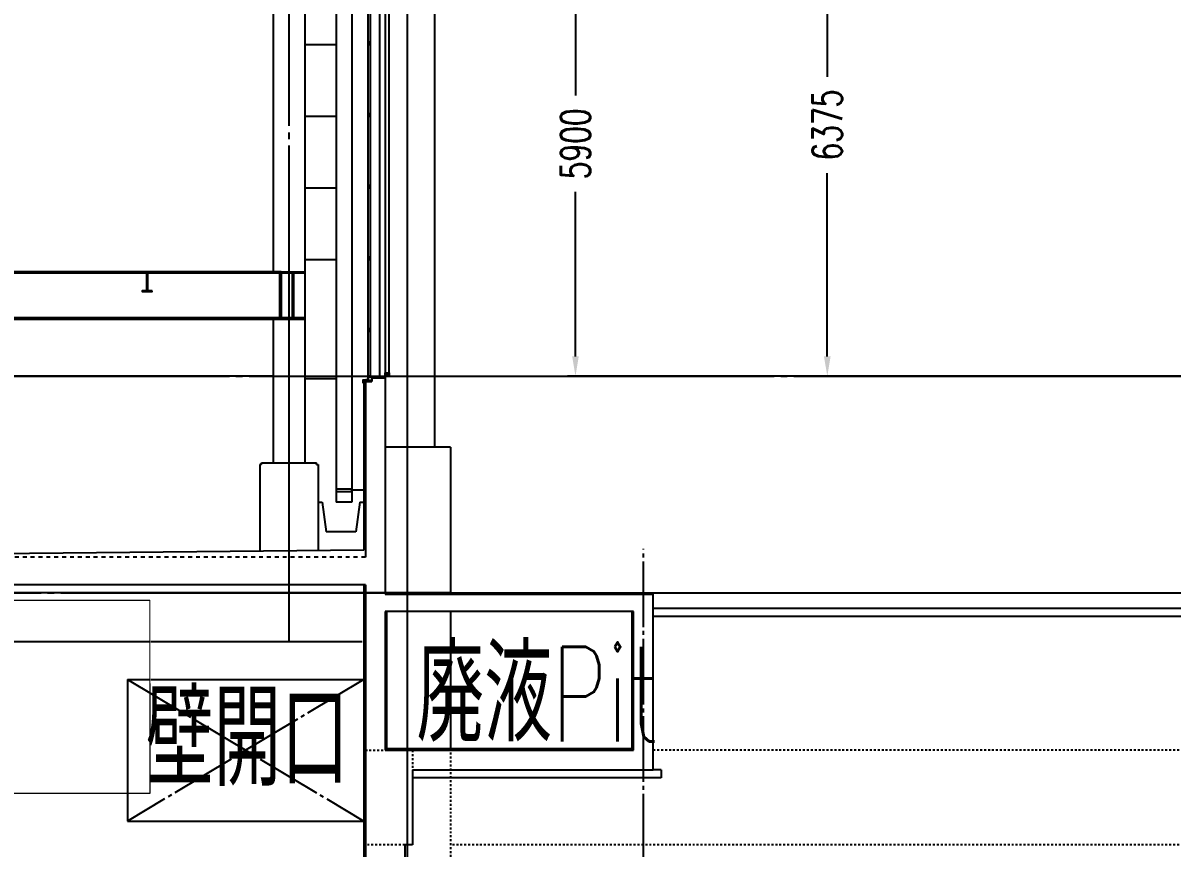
# Model space of a CAD drawing. Header units: millimetres. Extents: x -192235 to 515711, y 45168 to 947868.
# Drawn here: x 95123 to 109711, y 449958 to 460434 of the extents above; entities that cross this region are included whole.
import ezdxf
from ezdxf.enums import TextEntityAlignment as Align

# ---------------------------------------------------------------- set-up
doc = ezdxf.new("R2010")
doc.units = ezdxf.units.MM
doc.header["$LTSCALE"] = 1000
doc.set_wipeout_variables(frame=1)
doc.header["$PDMODE"] = 1
for name, pattern in [('TPH12-SEC-@20-1$0$CENTERK1', [0.983, 0.833, -0.05, 0.05, -0.05]), ('TPH12-SEC-@20-1$0$CENTERK5', [6.916, 6.667, -0.083, 0.083, -0.083]), ('TPH12-SEC-@20-1$0$DOTK1', [0.1, 0.05, -0.05]), ('TPH12-SEC-@20-1$0$Wipeout_Contour', [1, 0, -1])]:
    doc.linetypes.add(name, pattern=pattern)
for name, color, linetype in [('0-rev-20250425-與2次配干涉後移位', 7, 'Continuous'), ('TPH12-SEC-@20-1$0$A-DIM', 7, 'Continuous'), ('TPH12-SEC-@20-1$0$DRAN', 252, 'Continuous'), ('TPH12-SEC-@20-1$0$H-SIN', 252, 'TPH12-SEC-@20-1$0$CENTERK5'), ('TPH12-SEC-@20-1$0$Hattch', 7, 'Continuous'), ('TPH12-SEC-@20-1$0$KABE1', 252, 'Continuous'), ('TPH12-SEC-@20-1$0$KABE3', 252, 'Continuous'), ('TPH12-SEC-@20-1$0$KABED', 252, 'TPH12-SEC-@20-1$0$DOTK1'), ('TPH12-SEC-@20-1$0$L-ROAD', 7, 'Continuous'), ('TPH12-SEC-@20-1$0$MEJI', 252, 'Continuous'), ('TPH12-SEC-@20-1$0$SIAGE1', 252, 'Continuous'), ('TPH12-SEC-@20-1$0$SIAGE2', 252, 'Continuous'), ('TPH12-SEC-@20-1$0$SIAGE3', 252, 'Continuous'), ('TPH12-SEC-@20-1$0$SIN-M', 252, 'Continuous'), ('TPH12-SEC-@20-1$0$STEEL', 252, 'Continuous'), ('TPH12-SEC-@20-1$0$STEEL3', 252, 'Continuous'), ('TPH12-SEC-@20-1$0$SUGATA2', 252, 'Continuous'), ('TPH12-SEC-@20-1$0$SUGATA3', 252, 'Continuous'), ('TPH12-SEC-@20-1$0$SUGATAC', 252, 'TPH12-SEC-@20-1$0$CENTERK1'), ('TPH12-SEC-@20-1$0$SUGATAD', 252, 'TPH12-SEC-@20-1$0$DOTK1'), ('TPH12-SEC-@20-1$0$TEXT2', 252, 'Continuous'), ('YCD-Xfa-Sec-24$0$partition-S', 3, 'Continuous')]:
    doc.layers.add(name, color=color, linetype=linetype)
doc.styles.add('aa-txt', font='simplex.shx', dxfattribs={"width": 0.7, "bigfont": 'chineset.shx'})
doc.styles.add('TPH12-SEC-@20-1$0$STANDARD', font='txt')
doc.styles.add('TPH12-SEC-@20-1$0$TEXT', font='romans.shx', dxfattribs={"width": 0.85, "bigfont": 'BIGFONT.shx'})
doc.dimstyles.new('adim-1500', dxfattribs={"dimscale": 1000, "dimtxt": 0.375, "dimasz": 0.25, "dimexe": 0.1, "dimexo": 0.5, "dimgap": 0.15, "dimtad": 0, "dimdec": 4, "dimtxsty": 'aa-txt', "dimcen": 3.75, "dimclrd": 3, "dimclre": 3, "dimclrt": 256, "dimadec": 0, "dimazin": 0, "dimtfac": 1, "dimtdec": 4, "dimtmove": 0, "dimatfit": 3, "dimfxl": 0.1, "dimarcsym": 0})
doc.dimstyles.new('TPH12-SEC-@20-1$0$生成的_樣式__6', dxfattribs={"dimtxt": 60, "dimasz": 30.4, "dimexe": 0.18, "dimexo": 0.0625, "dimgap": 0, "dimtad": 1, "dimdec": 1, "dimzin": 0, "dimdsep": 46, "dimtxsty": 'TPH12-SEC-@20-1$0$STANDARD', "dimblk": 'TPH12-SEC-@20-1$0$ARROWHEAD_6', "dimblk1": 'TPH12-SEC-@20-1$0$ARROWHEAD_6', "dimblk2": 'TPH12-SEC-@20-1$0$ARROWHEAD_6', "dimcen": 0.09, "dimclrd": 12, "dimclre": 12, "dimclrt": 3, "dimazin": 0, "dimtfac": 1, "dimtdec": 4, "dimtmove": 0, "dimatfit": 3, "dimfxl": 1, "dimtolj": 1, "dimtzin": 0, "dimarcsym": 0})

# ---------------------------------------------------------------- blocks, each defined once
blk = doc.blocks.new('TPH12-SEC-@20-1$0$$ISO-BL35900')
at = {"layer": 'TPH12-SEC-@20-1$0$SIAGE1'}
blk.add_lwpolyline([(-17, 917), (-17, 937, -0.414214), (-17, 937), (-11, 937), (-10, 948, -0.376614), (-8, 950, -0.414214), (-6, 948), (-6, 934, -0.414214), (-6, 933), (-10, 933), (-10, 917), (-6, 917, -0.414214), (-6, 917), (-6, 905), (0, 905, -0.414214), (0, 905), (0, 8, -1), (-5, 8), (-5, 40), (-11, 40), (-12, 31, -0.391902), (-14, 29), (-14, 29, -0.414214), (-16, 31), (-16, 39)], format="xyb", dxfattribs=at)
at = {"layer": 'TPH12-SEC-@20-1$0$SIAGE2'}
for p, q in [((-17, 937), (-25, 937)), ((-14, 29), (-27, 29))]:
    blk.add_line(p, q, dxfattribs=at)
at = {"layer": 'TPH12-SEC-@20-1$0$SIAGE2', "color": 7}
blk.add_lwpolyline([(-25, 39), (-25, 31, -0.414214), (-27, 29), (-27, 29, -0.383541), (-29, 31), (-30, 39), (-30, 49), (-34, 49, -0.414214), (-35, 50), (-35, 948, -1), (-31, 948), (-31, 937), (-25, 937, -0.414214), (-25, 937), (-25, 917)], format="xyb", dxfattribs=at)
blk = doc.blocks.new('TPH12-SEC-@20-1$0$剖面元素_2429_3', base_point=(72587.8, -9125.8))
at = {"layer": 'TPH12-SEC-@20-1$0$L-ROAD', "color": 1, "lineweight": 0}
for p, q in [((71586.3, -9165.8), (71586.3, -9410.8)), ((72532.5, -9165.8), (71586.3, -9165.8)), ((72532.5, -9165.8), (72532.5, -9410.8)), ((72532.5, -9410.8), (71586.3, -9410.8))]:
    blk.add_line(p, q, dxfattribs=at)
blk = doc.blocks.new('TPH12-SEC-@20-1$0$剖面元素_2544_3', base_point=(72587.8, -9125.8))
at = {"color": 254, "linetype": 'TPH12-SEC-@20-1$0$Wipeout_Contour', "lineweight": 0, "ltscale": 218512.188615}
blk.add_wipeout([(72317.8, -9151.1), (72141.8, -9165.8), (72317.8, -9165.8)], dxfattribs=at).dxf.layer = 'TPH12-SEC-@20-1$0$Hattch'
at = {"color": 254, "linetype": 'TPH12-SEC-@20-1$0$Wipeout_Contour', "lineweight": 0, "ltscale": 292464.518953}
blk.add_wipeout([(72532.5, -9270.8), (72532.8, -9270.8), (72532.8, -9165.8), (72532.5, -9165.8)], dxfattribs=at).dxf.layer = 'TPH12-SEC-@20-1$0$Hattch'
at = {"color": 254, "linetype": 'TPH12-SEC-@20-1$0$Wipeout_Contour', "lineweight": 0, "ltscale": 218269.767168}
blk.add_wipeout([(72141.8, -9411.6), (72152, -9410.8), (72141.8, -9410.8)], dxfattribs=at).dxf.layer = 'TPH12-SEC-@20-1$0$Hattch'
at = {"layer": 'TPH12-SEC-@20-1$0$L-ROAD', "color": 8, "lineweight": 0}
for p, q in [((72141.8, -9165.8), (72317.8, -9151.1)), ((72141.8, -9411.6), (72141.8, -9410.8)), ((72141.8, -9411.6), (72152, -9410.8))]:
    blk.add_line(p, q, dxfattribs=at)
blk = doc.blocks.new('TPH12-SEC-@20-1$0$ARROWHEAD_6')
at = {"color": 0, "linetype": 'Continuous', "lineweight": 0}
for p, q in [((0, 0), (-1, 0)), ((-0.5, -0.5), (0.5, 0.5))]:
    blk.add_line(p, q, dxfattribs=at)
blk = doc.blocks.new('*D971')
at = {"layer": 'DEFPOINTS', "color": 0, "linetype": 'Continuous', "transparency": 16777216}
for p in [(-14703, 0), (1136, 0), (-11054, -5700)]:
    blk.add_point(p, dxfattribs=at)
at = {"layer": 'TPH12-SEC-@20-1$0$A-DIM', "color": 12, "linetype": 'Continuous', "lineweight": -2, "transparency": 16777216}
for p, q in [((1136, 0), (-14703, 0)), ((-14703, -30), (-14703, -2017)), ((-14703, -5670), (-14703, -3683)), ((-11054, -5700), (-14703, -5700))]:
    blk.add_line(p, q, dxfattribs=at)
at = {"layer": 'TPH12-SEC-@20-1$0$A-DIM', "color": 12, "linetype": 'Continuous', "lineweight": -2, "transparency": 16777216, "xscale": 30.40000000000001, "yscale": 30.40000000000001, "zscale": 30.40000000000001}
for p, rotation in [((-14703, 0), 90), ((-14703, -5700), 270)]:
    blk.add_blockref('TPH12-SEC-@20-1$0$ARROWHEAD_6', p, dxfattribs=dict(at, rotation=rotation))
at = {"layer": 'TPH12-SEC-@20-1$0$A-DIM', "color": 3, "linetype": 'Continuous', "lineweight": 0, "transparency": 16777216, "insert": (-14703, -2850), "char_height": 500, "attachment_point": 5, "rotation": 90, "style": 'TPH12-SEC-@20-1$0$STANDARD'}
blk.add_mtext('\\A1;5700', dxfattribs=at)
blk = doc.blocks.new('*D972')
at = {"layer": 'DEFPOINTS', "color": 0, "linetype": 'Continuous', "transparency": 16777216}
for p in [(-14703, 2750), (-564, 2750), (1686, 0)]:
    blk.add_point(p, dxfattribs=at)
at = {"layer": 'TPH12-SEC-@20-1$0$A-DIM', "color": 12, "linetype": 'Continuous', "lineweight": -2, "transparency": 16777216}
for p, q in [((-564, 2750), (-14703, 2750)), ((-14703, 2720), (-14703, 2250)), ((-14703, 30), (-14703, 500)), ((1686, 0), (-14703, 0))]:
    blk.add_line(p, q, dxfattribs=at)
at = {"layer": 'TPH12-SEC-@20-1$0$A-DIM', "color": 12, "linetype": 'Continuous', "lineweight": -2, "transparency": 16777216, "xscale": 30.40000000000001, "yscale": 30.40000000000001, "zscale": 30.40000000000001}
for p, rotation in [((-14703, 2750), 90), ((-14703, 0), 270)]:
    blk.add_blockref('TPH12-SEC-@20-1$0$ARROWHEAD_6', p, dxfattribs=dict(at, rotation=rotation))
at = {"layer": 'TPH12-SEC-@20-1$0$A-DIM', "color": 3, "linetype": 'Continuous', "lineweight": 0, "transparency": 16777216, "insert": (-14703, 1375), "char_height": 500, "attachment_point": 5, "rotation": 90, "style": 'TPH12-SEC-@20-1$0$STANDARD'}
blk.add_mtext('\\A1;2750', dxfattribs=at)
blk = doc.blocks.new('*D973')
at = {"layer": 'DEFPOINTS', "color": 0, "linetype": 'Continuous', "transparency": 16777216}
for p in [(-14703, 8950), (-11054, 8950), (-564, 2750)]:
    blk.add_point(p, dxfattribs=at)
at = {"layer": 'TPH12-SEC-@20-1$0$A-DIM', "color": 12, "linetype": 'Continuous', "lineweight": -2, "transparency": 16777216}
for p, q in [((-11054, 8950), (-14703, 8950)), ((-14703, 8920), (-14703, 6683)), ((-14703, 2780), (-14703, 5017)), ((-564, 2750), (-14703, 2750))]:
    blk.add_line(p, q, dxfattribs=at)
at = {"layer": 'TPH12-SEC-@20-1$0$A-DIM', "color": 12, "linetype": 'Continuous', "lineweight": -2, "transparency": 16777216, "xscale": 30.40000000000001, "yscale": 30.40000000000001, "zscale": 30.40000000000001}
for p, rotation in [((-14703, 8950), 90), ((-14703, 2750), 270)]:
    blk.add_blockref('TPH12-SEC-@20-1$0$ARROWHEAD_6', p, dxfattribs=dict(at, rotation=rotation))
at = {"layer": 'TPH12-SEC-@20-1$0$A-DIM', "color": 3, "linetype": 'Continuous', "lineweight": 0, "transparency": 16777216, "insert": (-14703, 5850), "char_height": 500, "attachment_point": 5, "rotation": 90, "style": 'TPH12-SEC-@20-1$0$STANDARD'}
blk.add_mtext('\\A1;6200', dxfattribs=at)
blk = doc.blocks.new('YCD-Xfa-Sec-24')
at = {"layer": 'YCD-Xfa-Sec-24$0$partition-S'}
for p, q in [((610231, 391023), (610231, 385975)), ((610279, 391023), (610279, 385975)), ((610280, 391023), (610280, 385975)), ((610228, 385950), (610228, 385990)), ((610228, 385990), (610230, 385990)), ((610230, 385989), (610229, 385989)), ((610229, 385989), (610230, 385980)), ((610230, 385990), (610230, 385989)), ((610231, 385979), (610231, 385988)), ((610232, 385988), (610232, 385979)), ((610277, 385989), (610233, 385989)), ((610233, 385989), (610277, 385989)), ((610278, 385979), (610278, 385988)), ((610279, 385988), (610279, 385979)), ((610280, 385989), (610280, 385990)), ((610280, 385990), (610282, 385990)), ((610280, 385980), (610281, 385989)), ((610281, 385989), (610280, 385989)), ((610282, 385990), (610282, 385950)), ((610282, 385950), (610228, 385950)), ((610230, 385980), (610230, 385953)), ((610230, 385953), (610231, 385951)), ((610231, 385951), (610249, 385951)), ((610239, 385974), (610232, 385974)), ((610239, 385973), (610232, 385973)), ((610233, 385978), (610242, 385978)), ((610242, 385977), (610233, 385977)), ((610242, 385974), (610236, 385974)), ((610236, 385974), (610236, 385974)), ((610236, 385974), (610242, 385974)), ((610239, 385973), (610239, 385974)), ((610243, 385975), (610243, 385976)), ((610244, 385976), (610244, 385975)), ((610249, 385951), (610250, 385952)), ((610250, 385952), (610255, 385952)), ((610255, 385952), (610255, 385952)), ((610255, 385952), (610256, 385952)), ((610256, 385952), (610260, 385952)), ((610260, 385952), (610262, 385951)), ((610262, 385951), (610279, 385951)), ((610266, 385975), (610266, 385976)), ((610267, 385976), (610267, 385975)), ((610268, 385978), (610277, 385978)), ((610277, 385977), (610268, 385977)), ((610274, 385974), (610268, 385974)), ((610268, 385974), (610274, 385974)), ((610271, 385974), (610278, 385974)), ((610271, 385973), (610271, 385974)), ((610271, 385973), (610278, 385973)), ((610274, 385974), (610274, 385974)), ((610279, 385951), (610280, 385953)), ((610280, 385953), (610280, 385980))]:
    blk.add_line(p, q, dxfattribs=at)
for centre, radius, start, end in [((610233, 385988), 1.5, 90, 180), ((610233, 385988), 0.698, 90, 180), ((610277, 385988), 0.698, 360, 90), ((610277, 385988), 1.5, 0, 90), ((610232, 385975), 1.8, 180, 270), ((610233, 385979), 1.5, 180, 270), ((610232, 385975), 1.2, 180, 270), ((610233, 385979), 0.698, 180, 270), ((610242, 385976), 1.79, 0, 90), ((610242, 385976), 0.997, 0, 90), ((610242, 385975), 1.79, 270, 0), ((610242, 385975), 0.997, 270, 0), ((610268, 385976), 1.79, 90, 180), ((610268, 385975), 1.79, 180, 270), ((610268, 385976), 0.997, 90, 180), ((610268, 385975), 0.997, 180, 270), ((610277, 385979), 0.698, 270, 0), ((610277, 385979), 1.5, 270, 0), ((610278, 385975), 1.78, 269.7236, 0.6673), ((610278, 385975), 1.2, 270, 360)]:
    blk.add_arc(centre, radius, start, end, dxfattribs=at)
blk = doc.blocks.new('*D522')
at = {"layer": '0-rev-20250425-與2次配干涉後移位', "color": 3, "lineweight": -2, "transparency": 16777216}
for p, q in [((102739, 461850), (102037, 461850)), ((102137, 461600), (102137, 459513)), ((102137, 456200), (102137, 458288)), ((110043, 455950), (102037, 455950))]:
    blk.add_line(p, q, dxfattribs=at)
at = {"layer": '0-rev-20250425-與2次配干涉後移位', "color": 3, "transparency": 16777216}
for points in [[(102095, 461600), (102179, 461600), (102137, 461850)], [(102095, 456200), (102179, 456200), (102137, 455950)]]:
    blk.add_solid(points, dxfattribs=at)
at = {"layer": 'DEFPOINTS', "color": 0, "transparency": 16777216}
for p in [(102137, 461850), (103239, 461850), (110543, 455950)]:
    blk.add_point(p, dxfattribs=at)
at = {"layer": '0-rev-20250425-與2次配干涉後移位', "transparency": 16777216, "insert": (102137, 458900), "char_height": 375, "attachment_point": 5, "rotation": 90, "style": 'aa-txt'}
blk.add_mtext('5900', dxfattribs=at)
blk = doc.blocks.new('*D681')
at = {"layer": '0-rev-20250425-與2次配干涉後移位', "color": 3, "lineweight": -2, "transparency": 16777216}
for p, q in [((112575, 462325), (105234, 462325)), ((105334, 462075), (105334, 459750)), ((105334, 456200), (105334, 458525)), ((111788, 455950), (105234, 455950))]:
    blk.add_line(p, q, dxfattribs=at)
at = {"layer": '0-rev-20250425-與2次配干涉後移位', "color": 3, "transparency": 16777216}
for points in [[(105292, 462075), (105376, 462075), (105334, 462325)], [(105292, 456200), (105376, 456200), (105334, 455950)]]:
    blk.add_solid(points, dxfattribs=at)
at = {"layer": 'DEFPOINTS', "color": 0, "transparency": 16777216}
for p in [(113075, 462325), (105334, 455950), (112288, 455950)]:
    blk.add_point(p, dxfattribs=at)
at = {"layer": '0-rev-20250425-與2次配干涉後移位', "transparency": 16777216, "insert": (105334, 459138), "char_height": 375, "attachment_point": 5, "rotation": 90, "style": 'aa-txt'}
blk.add_mtext('6375', dxfattribs=at)
blk = doc.blocks.new('TPH12-SEC-@20-1$0$A$C4f7a54e3')
at = {"layer": 'TPH12-SEC-@20-1$0$L-ROAD', "lineweight": 0, "xscale": 10, "yscale": 10, "zscale": 10}
blk.add_blockref('TPH12-SEC-@20-1$0$剖面元素_2429_3', (-1576, 300), dxfattribs=at)
at = {"layer": 'TPH12-SEC-@20-1$0$A-DIM', "color": 12, "linetype": 'Continuous', "lineweight": 0}
dim = blk.add_linear_dim(base=(-14703.1, 8950), p1=(-564, 2750), p2=(-11054.3, 8950), angle=90, dimstyle='TPH12-SEC-@20-1$0$生成的_樣式__6', override={"dimtxt": 500, "dimdec": 0}, dxfattribs=at)
dim.commit()
dim.dimension.update_dxf_attribs({"geometry": '*D973', "text_midpoint": (-14703.1, 5850), "dimtype": 128, "text_rotation": 90})
at = {"layer": 'TPH12-SEC-@20-1$0$L-ROAD', "lineweight": 0, "xscale": 10, "yscale": 10, "zscale": 10}
blk.add_blockref('TPH12-SEC-@20-1$0$剖面元素_2544_3', (-1576, 300), dxfattribs=at)
at = {"layer": 'TPH12-SEC-@20-1$0$A-DIM', "color": 12, "linetype": 'Continuous', "lineweight": 0}
for base, p1, p2, picture, middle in [((-14703.1, 2750), (1686, 0), (-564, 2750), '*D972', (-14703.1, 1375)), ((-14703.1, 0), (-11054.3, -5700), (1136, 0), '*D971', (-14703.1, -2850))]:
    dim = blk.add_linear_dim(base=base, p1=p1, p2=p2, angle=90, dimstyle='TPH12-SEC-@20-1$0$生成的_樣式__6', override={"dimtxt": 500, "dimdec": 0}, dxfattribs=at)
    dim.commit()
    dim.dimension.update_dxf_attribs({"geometry": picture, "text_midpoint": middle, "dimtype": 128, "text_rotation": 90})
blk = doc.blocks.new('TPH12-SEC-@20-1')
at = {"layer": 'TPH12-SEC-@20-1$0$DRAN'}
blk.add_line((99200, 453972.8), (99100, 453972.8), dxfattribs=at)
at = {"layer": 'TPH12-SEC-@20-1$0$H-SIN'}
for p, q in [((100000, 484000), (100000, 447500)), ((98500, 465793.5), (98500, 452577.9)), ((84160.7, 455950), (201769.6, 455950)), ((81769.6, 453200), (201769.6, 453200))]:
    blk.add_line(p, q, dxfattribs=at)
at = {"layer": 'TPH12-SEC-@20-1$0$KABE1'}
for p, q in [((99450, 453739.8), (90500, 453650)), ((99470, 453300), (91000, 453300)), ((99450, 453300), (99450, 447583.6)), ((103125, 450950), (103125, 453200)), ((102875, 452960), (99720, 452960)), ((99740, 452960), (99740, 451220)), ((102855, 451220), (102855, 452960)), ((190280, 453000), (103125, 453000)), ((99740, 451220), (102855, 451220)), ((100070, 450950), (103125, 450950)), ((100070, 450950), (100070, 450000)), ((99970, 450000), (99970, 446900)), ((100070, 450000), (99970, 450000))]:
    blk.add_line(p, q, dxfattribs=at)
at = {"layer": 'TPH12-SEC-@20-1$0$KABE3'}
for p, q in [((99470, 455880), (99550, 455880)), ((99470, 455880), (99470, 453650)), ((99550, 455930), (99720, 455930)), ((99550, 455900), (99550, 455880)), ((99470, 453300), (99470, 447400)), ((99720, 453180), (103125, 453180)), ((99720, 452960), (99720, 451200)), ((102875, 451200), (102875, 452960)), ((99720, 451200), (102875, 451200))]:
    blk.add_line(p, q, dxfattribs=at)
at = {"layer": 'TPH12-SEC-@20-1$0$KABED'}
blk.add_line((99470, 453650), (90500, 453650), dxfattribs=at)
at = {"layer": 'TPH12-SEC-@20-1$0$KABED', "ltscale": 0.5}
blk.add_lwpolyline([(100070, 450000), (99470, 450000), (99470, 451200), (100070, 451200)], close=True, dxfattribs=at)
at = {"layer": 'TPH12-SEC-@20-1$0$MEJI'}
for p, q in [((99100, 460155), (98700, 460155)), ((99100, 459245), (98700, 459245)), ((99100, 458335), (98700, 458335)), ((99100, 457425), (98700, 457425)), ((99100, 455915), (98700, 455915))]:
    blk.add_line(p, q, dxfattribs=at)
at = {"layer": 'TPH12-SEC-@20-1$0$SIAGE1'}
for p, q in [((99450, 455900), (99450, 453739.8)), ((99450, 455900), (99550, 455900)), ((99550, 455950), (99550, 455900)), ((99550, 455950), (99720, 455950)), ((99720, 455950), (99720, 453180)), ((98870, 454350), (98920, 454350)), ((98870, 454350), (98870, 453734)), ((98920, 454350), (98970, 453972.8)), ((99400, 454350), (99350, 453972.8)), ((99400, 454350), (99450, 454350)), ((99350, 453972.8), (98970, 453972.8)), ((99720, 453200), (103125, 453200)), ((103125, 453200), (190280, 453200))]:
    blk.add_line(p, q, dxfattribs=at)
blk.add_lwpolyline([(99517, 456522.4), (99517, 456541.5, 0.4142136), (99516.5, 456542), (99511, 456542), (99510.1, 456553.2, 0.3766136), (99508, 456555, 0.4142136), (99506, 456553), (99506, 456538.5, 0.4142135), (99506.5, 456538), (99510, 456538), (99510, 456522), (99506.5, 456522, 0.4142136), (99506, 456521.5), (99506, 456510), (99500.5, 456510, 0.4142136), (99500, 456509.5), (99500, 455922.5, 1), (99505, 455922.5), (99505, 455955), (99511, 455955), (99511.7, 455945.8, 0.391902), (99513.7, 455944), (99513.8, 455944, 0.4142136), (99515.8, 455946), (99515.8, 455954.1)], format="xyb", dxfattribs=at)
blk.add_lwpolyline([(99448.5, 455873.5), (99440, 455865), (99440, 455905), (99506, 455910), (99506, 455935), (99535, 455938), (99535, 455987)], dxfattribs=at)
at = {"layer": 'TPH12-SEC-@20-1$0$SIAGE2'}
for p, q in [((99516.5, 456542), (99525.5, 456542)), ((99513.8, 455944), (99527, 455944))]:
    blk.add_line(p, q, dxfattribs=at)
blk.add_lwpolyline([(99525, 455954.1), (99525, 455946, 0.4142135), (99527, 455944), (99527.2, 455944, 0.3835408), (99529.2, 455945.8), (99530, 455953.7), (99530, 455964), (99534.5, 455964, 0.4142136), (99535, 455964.5), (99535, 456553, 1), (99531, 456553), (99531, 456542), (99525.5, 456542, 0.4142136), (99525, 456541.5), (99525, 456522.4)], format="xyb", dxfattribs=at)
at = {"layer": 'TPH12-SEC-@20-1$0$SIAGE3'}
for p, q in [((114700, 452900), (103125, 452900)), ((103225, 450950), (103125, 450950)), ((103225, 450950), (103225, 450850)), ((103225, 450850), (100070, 450850))]:
    blk.add_line(p, q, dxfattribs=at)
at = {"layer": 'TPH12-SEC-@20-1$0$SIN-M', "linetype": 'TPH12-SEC-@20-1$0$CENTERK1'}
blk.add_line((103000, 444900), (103000, 453758.4), dxfattribs=at)
at = {"layer": 'TPH12-SEC-@20-1$0$STEEL'}
for points in [[(96762.5, 457266), (96637.5, 457266), (96637.5, 457275), (96762.5, 457275)], [(96703, 457034), (96697, 457034), (96697, 457266), (96703, 457266)], [(98700, 457258), (98400, 457258), (98400, 457275), (98700, 457275)], [(98556, 456692), (98544, 456692), (98544, 457258), (98556, 457258)], [(96762.5, 457034), (96637.5, 457034), (96637.5, 457025), (96762.5, 457025)], [(98700, 456692), (98400, 456692), (98400, 456675), (98700, 456675)]]:
    blk.add_lwpolyline(points, close=True, dxfattribs=at)
at = {"layer": 'TPH12-SEC-@20-1$0$STEEL3'}
for p, q in [((98700, 464258), (98700, 456612.7)), ((98300, 463675), (98300, 457275)), ((99650, 463725), (99650, 455950)), ((100350, 455050), (100350, 463725)), ((98400, 457275), (90950, 457275)), ((98400, 457258), (90950, 457258)), ((98380, 457258), (98380, 456692)), ((98400, 457275), (98400, 456675)), ((98700, 457258), (98700, 454850)), ((98400, 456692), (90950, 456692)), ((90950, 456675), (98400, 456675)), ((98300, 456675), (98300, 454850))]:
    blk.add_line(p, q, dxfattribs=at)
at = {"layer": 'TPH12-SEC-@20-1$0$SUGATA2'}
for p, q in [((98150, 454850), (98850, 454850)), ((98150, 454830), (98150, 454850)), ((98850, 454830), (98850, 454850)), ((98130, 454830), (98130, 453726.6)), ((98150, 454830), (98130, 454830)), ((98850, 454830), (98870, 454830)), ((98870, 454830), (98870, 454350))]:
    blk.add_line(p, q, dxfattribs=at)
at = {"layer": 'TPH12-SEC-@20-1$0$SUGATA3'}
for p, q in [((99100, 473300), (99100, 454351.3)), ((99300, 473300), (99300, 454350)), ((100550, 455050), (99720, 455050)), ((100550, 455050), (100550, 453200)), ((99450, 454501.3), (99300, 454501.3)), ((99298.9, 454351.3), (99098.9, 454351.3)), ((100550, 452960), (100550, 451220)), ((91240, 452580), (99430, 452580)), ((96450, 452100), (99450, 452100)), ((96450, 452100), (96450, 450300)), ((96450, 450300), (99450, 450300))]:
    blk.add_line(p, q, dxfattribs=at)
blk.add_lwpolyline([(99300, 454516.3), (99100, 454516.3), (99100, 454486.3), (99300, 454486.3)], close=True, dxfattribs=at)
at = {"layer": 'TPH12-SEC-@20-1$0$SUGATAC'}
for p, q in [((96450, 452100), (99450, 450300)), ((99450, 452100), (96450, 450300))]:
    blk.add_line(p, q, dxfattribs=at)
at = {"layer": 'TPH12-SEC-@20-1$0$SUGATAD', "ltscale": 0.5}
for p, q in [((100550, 451220), (100550, 448200)), ((112750, 451200), (103125, 451200)), ((112750, 450000), (100550, 450000))]:
    blk.add_line(p, q, dxfattribs=at)
at = {"layer": 'TPH12-SEC-@20-1$0$SIAGE1', "xscale": -1}
for p in [(99500, 460155), (99500, 459245), (99500, 458335), (99500, 457425), (99500, 456515)]:
    blk.add_blockref('TPH12-SEC-@20-1$0$$ISO-BL35900', p, dxfattribs=at)
at = {"layer": 'TPH12-SEC-@20-1$0$TEXT2', "style": 'TPH12-SEC-@20-1$0$TEXT', "width": 0.65}
for s, p in [('廃液Pit', (101663.2, 451912.9)), ('壁開口', (97970.6, 451345.8))]:
    blk.add_text(s, height=1200, dxfattribs=at).set_placement(p, align=Align.MIDDLE_CENTER)
blk.add_blockref('TPH12-SEC-@20-1$0$A$C4f7a54e3', (98864, 453200))

msp = doc.modelspace()

# ---------------------------------------------------------------- block references
msp.add_blockref('TPH12-SEC-@20-1', (0, 0))

# ---------------------------------------------------------------- next in the draw order: linework, layer by layer
msp.add_line((100000, 484000), (100000, 447500))

# ---------------------------------------------------------------- next in the draw order: block references
at = {"xscale": -1}
msp.add_blockref('YCD-Xfa-Sec-24', (710000, 70000), dxfattribs=at)

# ---------------------------------------------------------------- next in the draw order: dimensions: what is measured, and where the dimension line sits
at = {"layer": '0-rev-20250425-與2次配干涉後移位'}
for base, p1, p2, picture, middle in [((105334.07339, 455950), (113074.99995, 462325), (112288.38283, 455950), '*D681', (105334.07339, 459137.5)), ((102136.86875, 461850), (110542.82126, 455950), (103238.75141, 461850), '*D522', (102136.86875, 458900))]:
    dim = msp.add_linear_dim(base=base, p1=p1, p2=p2, angle=90, dimstyle='adim-1500', dxfattribs=at)
    dim.commit()
    dim.dimension.update_dxf_attribs({"geometry": picture, "text_midpoint": middle})

doc.saveas('drawing.dxf')
